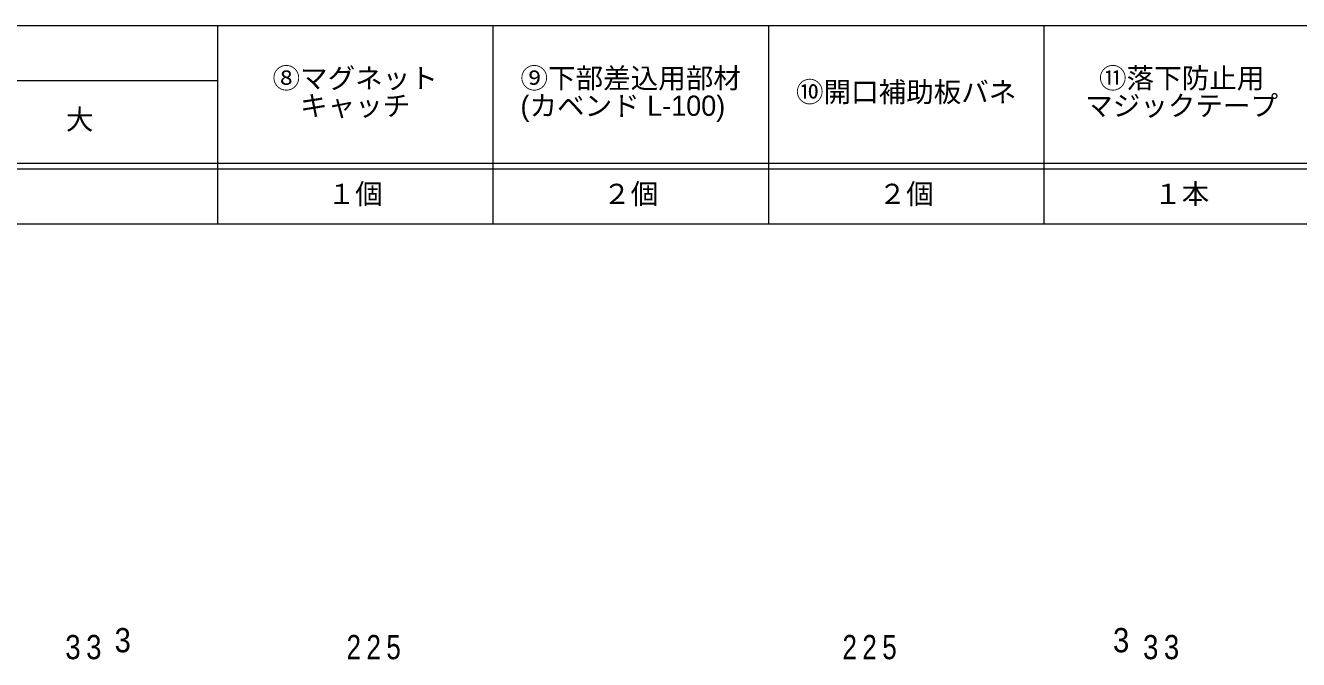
# Model space of a CAD drawing. Units: millimetres at full size, sheet at 1:5. Extents: x -1000 to 1000, y -688 to 688.
# Drawn here: x 38 to 616, y 400 to 688 of the extents above; entities that cross this region are included whole.
import ezdxf
from ezdxf.enums import TextEntityAlignment as Align

# ---------------------------------------------------------------- set-up
doc = ezdxf.new("R2010")
doc.units = ezdxf.units.MM
doc.header["$LTSCALE"] = 5
for name, color, linetype, lineweight in [('2-3_寸法', 4, 'Continuous', 9), ('F-0_図面枠', 6, 'Continuous', 9), ('F-5_F-5ﾚｲﾔ', 7, 'Continuous', 9)]:
    doc.layers.add(name, color=color, linetype=linetype, lineweight=lineweight)
doc.styles.add('HGｺﾞｼｯｸM', font='')
doc.styles.get('HGｺﾞｼｯｸM').set_extended_font_data('HGｺﾞｼｯｸM')

msp = doc.modelspace()

# ---------------------------------------------------------------- linework, layer by layer
at = {"layer": 'F-0_図面枠'}
msp.add_line((-1000, 687.5), (1000, 687.5), dxfattribs=at)
at = {"layer": 'F-5_F-5ﾚｲﾔ'}
for p, q in [((125, 687.5), (125, 597.5)), ((250, 687.5), (250, 597.5)), ((375, 687.5), (375, 597.5)), ((500, 687.5), (500, 597.5)), ((-125, 662.5), (125, 662.5)), ((-1000, 625), (750, 625)), ((-1000, 622.5), (750, 622.5)), ((-1000, 597.5), (1000, 597.5))]:
    msp.add_line(p, q, dxfattribs=at)

# ---------------------------------------------------------------- texts
at = {"layer": '2-3_寸法', "color": 7, "style": 'HGｺﾞｼｯｸM', "width": 0.9}
for p in [(78.347, 399.75), (531.347, 399.75)]:
    msp.add_text('3', height=11, dxfattribs=at).set_placement(p, align=Align.BOTTOM_LEFT)
at = {"layer": '2-3_寸法', "color": 7, "char_height": 11, "attachment_point": 7, "style": 'HGｺﾞｼｯｸM'}
for s, insert in [('\\T1.36;\\W0.85;33', (55.972, 399.75)), ('\\T1.38;\\W0.8;225', (183.597, 399.75)), ('\\T1.38;\\W0.8;225', (408.597, 399.75)), ('\\T1.36;\\W0.85;33', (544.972, 399.75))]:
    msp.add_mtext(s, dxfattribs=dict(at, insert=insert))
at = {"layer": 'F-5_F-5ﾚｲﾔ', "style": 'HGｺﾞｼｯｸM'}
for s, p in [('⑧マグネット', (150, 656.25)), ('⑨下部差込用部材', (262.5, 656.25)), ('⑪落下防止用', (525, 656.25)), ('⑩開口補助板バネ', (387.5, 650)), ('キャッチ', (162.5, 643.75)), ('(カベンド L-100)', (262.5, 643.75)), ('マジックテープ', (518.75, 643.75)), ('大', (56.25, 637.5)), ('１個', (175, 603.75)), ('２個', (300, 603.75)), ('２個', (425, 603.75)), ('１本', (550, 603.75))]:
    msp.add_text(s, height=9.164, dxfattribs=at).set_placement(p, align=Align.BOTTOM_LEFT)

doc.saveas('drawing.dxf')
